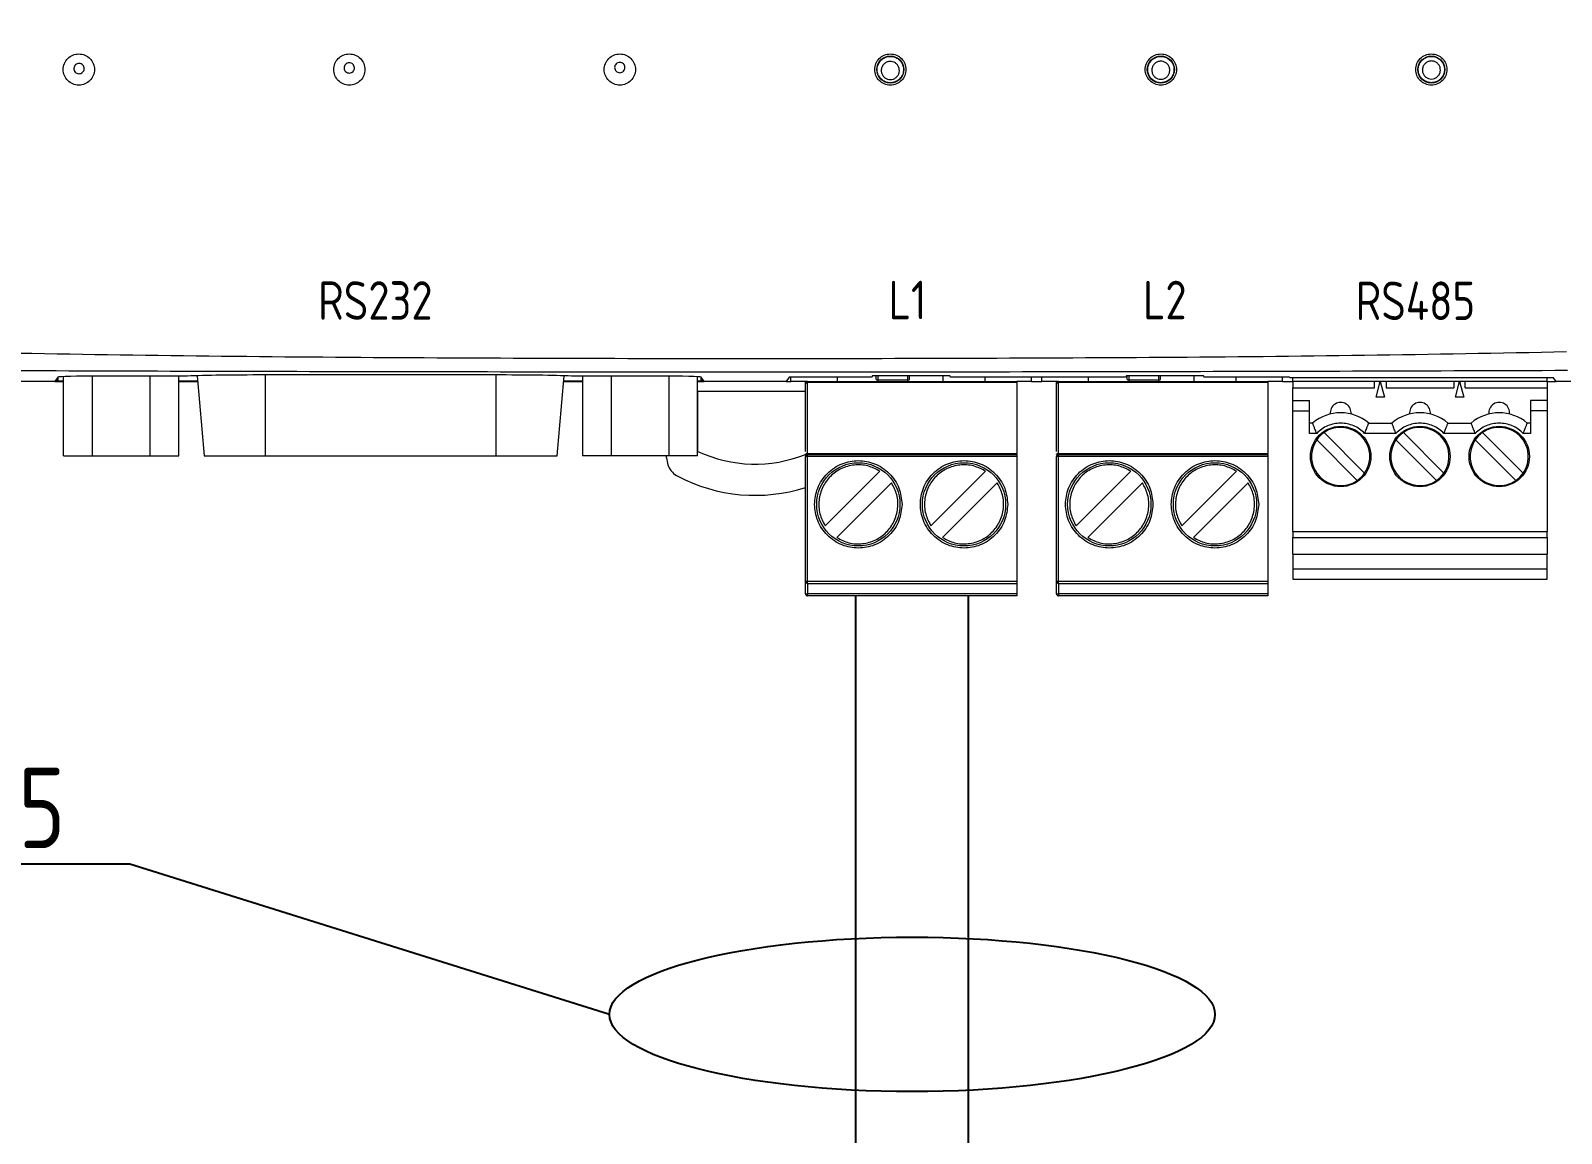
# Model space of a CAD drawing. Header units: millimetres. Extents: x -559267 to 14075, y 0 to 209897.
# Drawn here: x 1981.95 to 2029.46, y 120.54 to 154.78 of the extents above; entities that cross this region are included whole.
import ezdxf
from ezdxf import colors
from ezdxf.entities.mleader import LeaderData, LeaderLine
from ezdxf.math import Vec2, Vec3

# ---------------------------------------------------------------- set-up
doc = ezdxf.new("R2010")
doc.units = ezdxf.units.MM
doc.set_wipeout_variables(frame=1)
doc.layers.add('Модули', color=7, linetype='Continuous')
doc.styles.add('Unecom', font='GOST2304A_0.ttf', dxfattribs={"height": 2.5})

# ---------------------------------------------------------------- blocks, each defined once
blk = doc.blocks.new('*U87')
at = {"layer": 'Модули', "lineweight": 18, "ltscale": 0.1}
for p, q in [((101.586, -65.279), (101.586, -61.378)), ((101.586, -61.378), (108.568, -61.378)), ((140.185, -61.965), (141.265, -61.965)), ((140.185, -62.64), (140.185, -61.965)), ((141.265, -61.978), (141.265, -61.965)), ((141.265, -62.016), (141.265, -61.978)), ((141.265, -62.079), (141.265, -62.016)), ((141.265, -62.163), (141.265, -62.079)), ((141.265, -62.265), (141.265, -62.163)), ((141.265, -62.382), (141.265, -62.265)), ((141.265, -62.508), (141.265, -62.382)), ((141.265, -62.64), (141.265, -62.508)), ((146.133, -61.763), (145.591, -61.763)), ((151.277, -61.763), (150.734, -61.763)), ((155.602, -61.965), (155.602, -61.978)), ((156.682, -61.965), (155.602, -61.965)), ((155.602, -61.978), (155.602, -62.016)), ((155.602, -62.016), (155.602, -62.079)), ((155.602, -62.079), (155.602, -62.163)), ((155.602, -62.163), (155.602, -62.265)), ((155.602, -62.265), (155.602, -62.382)), ((155.602, -62.382), (155.602, -62.508)), ((155.602, -62.508), (155.602, -62.64)), ((156.682, -61.965), (156.682, -62.64)), ((140.185, -70.47), (140.185, -62.64)), ((140.185, -62.64), (141.265, -62.64)), ((141.265, -64.112), (141.265, -62.64)), ((141.47, -63.436), (141.265, -63.436)), ((145.11, -63.436), (146.613, -63.436)), ((150.254, -63.436), (151.757, -63.436)), ((155.602, -63.436), (155.397, -63.436)), ((155.602, -62.64), (155.602, -64.112)), ((156.682, -62.64), (155.602, -62.64)), ((156.682, -62.64), (156.682, -70.47)), ((141.735, -64.112), (141.265, -64.112)), ((144.367, -67.164), (141.737, -64.534)), ((142.214, -64.056), (144.844, -66.686)), ((146.878, -64.112), (144.846, -64.112)), ((149.51, -67.164), (146.88, -64.534)), ((147.357, -64.056), (149.987, -66.686)), ((152.022, -64.112), (149.989, -64.112)), ((154.654, -67.164), (152.024, -64.534)), ((152.501, -64.056), (155.131, -66.686)), ((155.602, -64.112), (155.133, -64.112)), ((108.568, -65.479), (108.571, -65.465)), ((108.571, -65.465), (108.578, -65.452)), ((108.578, -65.452), (108.591, -65.44)), ((108.591, -65.44), (108.608, -65.43)), ((108.608, -65.43), (108.628, -65.421)), ((108.628, -65.421), (108.652, -65.415)), ((108.652, -65.415), (108.677, -65.411)), ((108.677, -65.411), (108.703, -65.409)), ((108.703, -65.475), (108.703, -65.409)), ((108.703, -65.409), (122.284, -65.409)), ((108.703, -65.61), (108.703, -65.475)), ((108.703, -65.475), (122.284, -65.475)), ((122.284, -65.475), (122.284, -65.409)), ((122.284, -65.475), (122.284, -65.61)), ((124.849, -65.479), (124.852, -65.465)), ((124.852, -65.465), (124.859, -65.452)), ((124.859, -65.452), (124.872, -65.44)), ((124.872, -65.44), (124.889, -65.43)), ((124.889, -65.43), (124.909, -65.421)), ((124.909, -65.421), (124.933, -65.415)), ((124.933, -65.415), (124.958, -65.411)), ((124.958, -65.411), (124.984, -65.409)), ((124.984, -65.475), (124.984, -65.409)), ((124.984, -65.409), (138.565, -65.409)), ((124.984, -65.61), (124.984, -65.475)), ((124.984, -65.475), (138.565, -65.475)), ((138.565, -65.475), (138.565, -65.409)), ((138.565, -65.475), (138.565, -65.61)), ((60.438, -65.569), (62.307, -65.569)), ((62.307, -65.569), (66.047, -65.569)), ((66.047, -65.569), (67.917, -65.569)), ((69.545, -65.569), (73.526, -65.569)), ((73.526, -65.569), (88.484, -65.569)), ((88.484, -65.569), (92.465, -65.569)), ((95.963, -65.569), (94.093, -65.569)), ((99.702, -65.569), (95.963, -65.569)), ((99.561, -65.698), (99.561, -65.569)), ((101.572, -65.569), (99.702, -65.569)), ((108.703, -65.61), (108.568, -65.61)), ((108.568, -73.71), (108.568, -65.61)), ((108.703, -73.71), (108.703, -65.61)), ((122.284, -65.61), (108.703, -65.61)), ((122.284, -65.61), (122.284, -73.71)), ((124.984, -65.61), (124.849, -65.61)), ((124.849, -73.71), (124.849, -65.61)), ((124.984, -73.71), (124.984, -65.61)), ((138.565, -65.61), (124.984, -65.61)), ((138.565, -65.61), (138.565, -73.71)), ((109.842, -70.106), (113.388, -66.56)), ((114.152, -67.324), (110.606, -70.87)), ((116.7, -70.106), (120.246, -66.56)), ((121.01, -67.324), (117.464, -70.87)), ((126.123, -70.106), (129.669, -66.56)), ((130.433, -67.324), (126.887, -70.87)), ((132.981, -70.106), (136.527, -66.56)), ((137.291, -67.324), (133.745, -70.87)), ((140.185, -70.47), (156.682, -70.47)), ((140.185, -70.47), (140.185, -70.875)), ((156.682, -70.875), (156.682, -70.47)), ((140.185, -70.875), (156.682, -70.875)), ((140.185, -71.955), (140.185, -70.875)), ((156.682, -70.875), (156.682, -71.955)), ((140.185, -71.955), (156.682, -71.955)), ((140.185, -71.955), (140.185, -72.9)), ((156.682, -72.9), (156.682, -71.955)), ((140.185, -72.9), (156.682, -72.9)), ((140.185, -72.9), (140.185, -73.575)), ((156.682, -73.575), (156.682, -72.9)), ((108.568, -73.71), (108.703, -73.71)), ((108.568, -73.716), (108.568, -73.71)), ((108.568, -73.716), (108.703, -73.845)), ((108.568, -74.52), (108.568, -73.716)), ((108.703, -73.845), (108.703, -73.71)), ((108.703, -73.71), (122.284, -73.71)), ((108.703, -73.845), (122.284, -73.845)), ((108.703, -73.845), (108.703, -74.52)), ((122.284, -73.71), (122.284, -73.845)), ((122.284, -73.845), (122.284, -74.52)), ((124.849, -73.71), (124.984, -73.71)), ((124.849, -73.716), (124.849, -73.71)), ((124.849, -73.716), (124.984, -73.845)), ((124.849, -74.52), (124.849, -73.716)), ((124.984, -73.845), (124.984, -73.71)), ((124.984, -73.71), (138.565, -73.71)), ((124.984, -73.845), (138.565, -73.845)), ((124.984, -73.845), (124.984, -74.52)), ((138.565, -73.71), (138.565, -73.845)), ((138.565, -73.845), (138.565, -74.52)), ((140.185, -73.575), (156.682, -73.575)), ((108.568, -74.52), (108.703, -74.52)), ((108.703, -74.52), (108.703, -74.655)), ((122.284, -74.52), (108.703, -74.52)), ((122.284, -74.655), (108.703, -74.655)), ((122.284, -74.52), (122.284, -74.655)), ((124.849, -74.52), (124.984, -74.52)), ((124.984, -74.52), (124.984, -74.655)), ((138.565, -74.52), (124.984, -74.52)), ((138.565, -74.655), (124.984, -74.655)), ((138.565, -74.52), (138.565, -74.655))]:
    blk.add_line(p, q, dxfattribs=at)
for centre, radius in [((143.29, -65.61), 1.957), ((148.434, -65.61), 1.958), ((153.577, -65.61), 1.958), ((111.997, -68.715), 2.7), ((118.855, -68.715), 2.7), ((128.278, -68.715), 2.7), ((135.136, -68.715), 2.7)]:
    blk.add_circle(centre, radius, dxfattribs=at)
for centre, radius, start, end in [((143.29, -62.775), 0.675, 353.16286, 186.83714), ((148.434, -62.775), 0.675, 353.16286, 186.83714), ((153.577, -62.775), 0.675, 353.16286, 186.83714), ((143.29, -65.61), 2.835, 50.0555, 129.9445), ((148.434, -65.61), 2.835, 50.05547, 129.94451), ((153.577, -65.61), 2.835, 50.05548, 129.94452), ((143.29, -65.61), 1.89, 145.28655, 304.71356), ((143.29, -65.61), 1.89, 124.71348, 145.28655), ((143.29, -65.61), 1.89, 325.28646, 124.71348), ((148.434, -65.61), 1.89, 145.28656, 304.71355), ((148.434, -65.61), 1.89, 124.7135, 145.28656), ((148.434, -65.61), 1.89, 325.2865, 124.7135), ((153.577, -65.61), 1.89, 145.28657, 304.71354), ((153.577, -65.61), 1.89, 124.7135, 145.28657), ((153.577, -65.61), 1.89, 325.2865, 124.7135), ((105.298, -57.328), 8.775, 244.971, 291.87887), ((108.703, -65.61), 0.135, 90, 180), ((124.984, -65.61), 0.135, 90, 180), ((105.298, -57.328), 10.8, 242.33525, 287.62432), ((143.29, -65.61), 1.89, 304.71356, 325.28646), ((148.434, -65.61), 1.89, 304.71355, 325.2865), ((153.577, -65.61), 1.89, 304.71354, 325.2865), ((108.703, -73.71), 0.135, 180, 225), ((108.703, -73.71), 0.135, 225, 270), ((124.984, -73.71), 0.135, 180, 225), ((124.984, -73.71), 0.135, 225, 270), ((108.703, -74.52), 0.135, 180, 225), ((108.703, -74.52), 0.135, 225, 270.00006), ((124.984, -74.52), 0.135, 180, 225), ((124.984, -74.52), 0.135, 225, 269.99998)]:
    blk.add_arc(centre, radius, start, end, dxfattribs=at)
for points, knots in [([(141.735, -64.112), (141.696, -64.018), (141.626, -63.848), (141.554, -63.662), (141.512, -63.551), (141.488, -63.485), (141.473, -63.444), (141.471, -63.439), (141.47, -63.436)], [0, 0, 0, 0, 0.274534, 0.499029, 0.629547, 0.756182, 0.879472, 1, 1, 1, 1]), ([(143.29, -63.45), (143.145, -63.458), (142.856, -63.475), (142.44, -63.611), (142.054, -63.815), (141.841, -64.013), (141.735, -64.112)], [0, 0, 0, 0, 0.250107, 0.499996, 0.749671, 1, 1, 1, 1]), ([(144.846, -64.112), (144.739, -64.013), (144.527, -63.816), (144.14, -63.611), (143.725, -63.474), (143.435, -63.458), (143.29, -63.45)], [0, 0, 0, 0, 0.250108, 0.499996, 0.749672, 1, 1, 1, 1]), ([(144.846, -64.112), (144.884, -64.018), (144.954, -63.848), (145.027, -63.662), (145.068, -63.551), (145.092, -63.485), (145.108, -63.444), (145.109, -63.439), (145.11, -63.436)], [0, 0, 0, 0, 0.274593, 0.499029, 0.629579, 0.756225, 0.879504, 1, 1, 1, 1]), ([(146.878, -64.112), (146.84, -64.018), (146.77, -63.848), (146.697, -63.662), (146.656, -63.551), (146.632, -63.485), (146.616, -63.444), (146.614, -63.439), (146.613, -63.436)], [0, 0, 0, 0, 0.274529, 0.499029, 0.629547, 0.756182, 0.879472, 1, 1, 1, 1]), ([(148.434, -63.45), (148.289, -63.458), (147.999, -63.475), (147.584, -63.611), (147.197, -63.815), (146.985, -64.013), (146.878, -64.112)], [0, 0, 0, 0, 0.250105, 0.499995, 0.749671, 1, 1, 1, 1]), ([(149.989, -64.112), (149.883, -64.013), (149.67, -63.816), (149.284, -63.611), (148.868, -63.474), (148.579, -63.458), (148.434, -63.45)], [0, 0, 0, 0, 0.250108, 0.499995, 0.749671, 1, 1, 1, 1]), ([(149.989, -64.112), (150.028, -64.018), (150.098, -63.848), (150.17, -63.662), (150.212, -63.551), (150.236, -63.485), (150.251, -63.444), (150.253, -63.439), (150.254, -63.436)], [0, 0, 0, 0, 0.274592, 0.499028, 0.629578, 0.756225, 0.879503, 1, 1, 1, 1]), ([(152.022, -64.112), (151.983, -64.018), (151.913, -63.848), (151.841, -63.662), (151.799, -63.551), (151.775, -63.485), (151.76, -63.444), (151.758, -63.439), (151.757, -63.436)], [0, 0, 0, 0, 0.274529, 0.499028, 0.629547, 0.756182, 0.879472, 1, 1, 1, 1]), ([(153.577, -63.45), (153.432, -63.458), (153.143, -63.475), (152.727, -63.611), (152.341, -63.815), (152.128, -64.013), (152.022, -64.112)], [0, 0, 0, 0, 0.250105, 0.499995, 0.749671, 1, 1, 1, 1]), ([(155.133, -64.112), (155.026, -64.013), (154.814, -63.816), (154.427, -63.611), (154.012, -63.474), (153.722, -63.458), (153.577, -63.45)], [0, 0, 0, 0, 0.250108, 0.499995, 0.749671, 1, 1, 1, 1]), ([(155.133, -64.112), (155.171, -64.018), (155.241, -63.848), (155.314, -63.662), (155.355, -63.551), (155.379, -63.485), (155.395, -63.444), (155.396, -63.439), (155.397, -63.436)], [0, 0, 0, 0, 0.274593, 0.499028, 0.629578, 0.756225, 0.879503, 1, 1, 1, 1]), ([(99.561, -65.698), (99.576, -65.85), (99.605, -66.153), (99.838, -66.556), (100.092, -66.787), (100.254, -66.877), (100.284, -66.893)], [0, 0, 0, 0, 0.309999, 0.619998, 0.929976, 1, 1, 1, 1]), ([(109.162, -68.715), (109.162, -68.359), (109.268, -67.808), (109.61, -67.147), (109.979, -66.697), (110.429, -66.328), (111.09, -65.986), (111.997, -65.811), (112.904, -65.986), (113.565, -66.328), (114.016, -66.697), (114.382, -67.147), (114.735, -67.808), (114.794, -68.359), (114.832, -68.715)], [0.4999999, 0.4999999, 0.4999999, 0.4999999, 0.5598608, 0.5924098, 0.625, 0.6575491, 0.6901391, 0.7499999, 0.8098607, 0.8424099, 0.8749998, 0.9075491, 0.9401391, 1, 1, 1, 1]), ([(113.388, -66.56), (113.137, -66.43), (112.619, -66.162), (111.718, -66.115), (110.862, -66.359), (110.15, -66.868), (109.641, -67.58), (109.397, -68.436), (109.444, -69.337), (109.712, -69.855), (109.842, -70.106)], [0, 0, 0, 0, 0.121324, 0.25, 0.378676, 0.5, 0.621324, 0.75, 0.878676, 1, 1, 1, 1]), ([(116.02, -68.715), (116.02, -68.359), (116.126, -67.808), (116.468, -67.147), (116.837, -66.697), (117.287, -66.328), (117.948, -65.986), (118.855, -65.811), (119.762, -65.986), (120.423, -66.328), (120.874, -66.697), (121.24, -67.147), (121.593, -67.808), (121.652, -68.359), (121.69, -68.715)], [0.4999999, 0.4999999, 0.4999999, 0.4999999, 0.5598608, 0.5924098, 0.625, 0.6575491, 0.6901391, 0.7499999, 0.8098607, 0.8424099, 0.8749998, 0.9075491, 0.9401391, 1, 1, 1, 1]), ([(120.246, -66.56), (119.995, -66.43), (119.477, -66.162), (118.576, -66.115), (117.72, -66.359), (117.008, -66.868), (116.499, -67.58), (116.255, -68.436), (116.302, -69.337), (116.57, -69.855), (116.7, -70.106)], [0, 0, 0, 0, 0.121324, 0.25, 0.378676, 0.5, 0.621324, 0.75, 0.878676, 1, 1, 1, 1]), ([(125.443, -68.715), (125.443, -68.359), (125.549, -67.808), (125.891, -67.147), (126.26, -66.697), (126.71, -66.328), (127.371, -65.986), (128.278, -65.811), (129.185, -65.986), (129.846, -66.328), (130.297, -66.697), (130.663, -67.147), (131.016, -67.808), (131.075, -68.359), (131.113, -68.715)], [0.4999999, 0.4999999, 0.4999999, 0.4999999, 0.5598608, 0.5924098, 0.625, 0.6575491, 0.6901391, 0.7499999, 0.8098607, 0.8424099, 0.8749998, 0.9075491, 0.9401391, 1, 1, 1, 1]), ([(129.669, -66.56), (129.418, -66.43), (128.9, -66.162), (127.999, -66.115), (127.143, -66.359), (126.431, -66.868), (125.922, -67.58), (125.678, -68.436), (125.725, -69.337), (125.993, -69.855), (126.123, -70.106)], [0, 0, 0, 0, 0.121324, 0.25, 0.378676, 0.5, 0.621324, 0.75, 0.878676, 1, 1, 1, 1]), ([(132.301, -68.715), (132.301, -68.359), (132.407, -67.808), (132.749, -67.147), (133.118, -66.697), (133.568, -66.328), (134.229, -65.986), (135.136, -65.811), (136.043, -65.986), (136.704, -66.328), (137.155, -66.697), (137.521, -67.147), (137.874, -67.808), (137.933, -68.359), (137.971, -68.715)], [0.4999999, 0.4999999, 0.4999999, 0.4999999, 0.5598608, 0.5924098, 0.6250001, 0.6575492, 0.6901392, 0.7499999, 0.8098607, 0.84241, 0.8749998, 0.9075491, 0.9401391, 1, 1, 1, 1]), ([(136.527, -66.56), (136.276, -66.43), (135.758, -66.162), (134.857, -66.115), (134.001, -66.359), (133.289, -66.868), (132.78, -67.58), (132.536, -68.436), (132.583, -69.337), (132.851, -69.855), (132.981, -70.106)], [0, 0, 0, 0, 0.121324, 0.25, 0.378676, 0.5, 0.621324, 0.75, 0.878676, 1, 1, 1, 1]), ([(110.606, -70.87), (110.857, -71), (111.375, -71.268), (112.276, -71.315), (113.133, -71.071), (113.844, -70.562), (114.353, -69.85), (114.597, -68.994), (114.55, -68.093), (114.282, -67.575), (114.152, -67.324)], [0, 0, 0, 0, 0.121324, 0.25, 0.378676, 0.5, 0.621324, 0.75, 0.878676, 1, 1, 1, 1]), ([(117.464, -70.87), (117.715, -71), (118.233, -71.268), (119.134, -71.315), (119.991, -71.071), (120.702, -70.562), (121.211, -69.85), (121.455, -68.994), (121.408, -68.093), (121.14, -67.575), (121.01, -67.324)], [0, 0, 0, 0, 0.121324, 0.25, 0.378676, 0.5, 0.621324, 0.75, 0.878676, 1, 1, 1, 1]), ([(126.887, -70.87), (127.138, -71), (127.656, -71.268), (128.557, -71.315), (129.414, -71.071), (130.125, -70.562), (130.634, -69.85), (130.878, -68.994), (130.831, -68.093), (130.563, -67.575), (130.433, -67.324)], [0, 0, 0, 0, 0.121324, 0.25, 0.378676, 0.5, 0.621324, 0.75, 0.878676, 1, 1, 1, 1]), ([(133.745, -70.87), (133.996, -71), (134.514, -71.268), (135.415, -71.315), (136.272, -71.071), (136.983, -70.562), (137.492, -69.85), (137.736, -68.994), (137.689, -68.093), (137.421, -67.575), (137.291, -67.324)], [0, 0, 0, 0, 0.121324, 0.25, 0.378676, 0.5, 0.621324, 0.75, 0.878676, 1, 1, 1, 1]), ([(114.832, -68.715), (114.794, -69.071), (114.735, -69.622), (114.382, -70.283), (114.016, -70.733), (113.565, -71.102), (112.904, -71.444), (111.997, -71.619), (111.09, -71.444), (110.429, -71.102), (109.979, -70.733), (109.61, -70.283), (109.268, -69.622), (109.162, -69.071), (109.162, -68.715)], [0, 0, 0, 0, 0.0598607, 0.0924099, 0.1249999, 0.1575492, 0.1901392, 0.2499999, 0.3098606, 0.3424099, 0.3749999, 0.4075492, 0.4401392, 0.4999999, 0.4999999, 0.4999999, 0.4999999]), ([(121.69, -68.715), (121.652, -69.071), (121.593, -69.622), (121.24, -70.283), (120.874, -70.733), (120.423, -71.102), (119.762, -71.444), (118.855, -71.619), (117.948, -71.444), (117.287, -71.102), (116.837, -70.733), (116.468, -70.283), (116.126, -69.622), (116.02, -69.071), (116.02, -68.715)], [0, 0, 0, 0, 0.0598606, 0.0924099, 0.1249999, 0.1575492, 0.1901392, 0.2499999, 0.3098606, 0.3424099, 0.3749999, 0.4075492, 0.4401392, 0.4999999, 0.4999999, 0.4999999, 0.4999999]), ([(131.113, -68.715), (131.075, -69.071), (131.016, -69.622), (130.663, -70.283), (130.297, -70.733), (129.846, -71.102), (129.185, -71.444), (128.278, -71.619), (127.371, -71.444), (126.71, -71.102), (126.26, -70.733), (125.891, -70.283), (125.549, -69.622), (125.443, -69.071), (125.443, -68.715)], [0, 0, 0, 0, 0.0598607, 0.0924099, 0.1249999, 0.1575492, 0.1901392, 0.2499999, 0.3098607, 0.3424098, 0.3749999, 0.4075492, 0.4401392, 0.4999999, 0.4999999, 0.4999999, 0.4999999]), ([(137.971, -68.715), (137.933, -69.071), (137.874, -69.622), (137.521, -70.283), (137.155, -70.733), (136.704, -71.102), (136.043, -71.444), (135.136, -71.619), (134.229, -71.444), (133.568, -71.102), (133.118, -70.733), (132.749, -70.283), (132.407, -69.622), (132.301, -69.071), (132.301, -68.715)], [0, 0, 0, 0, 0.0598607, 0.0924099, 0.1249999, 0.1575492, 0.1901392, 0.25, 0.3098606, 0.3424099, 0.3749999, 0.4075492, 0.4401392, 0.4999999, 0.4999999, 0.4999999, 0.4999999])]:
    blk.add_open_spline(points, degree=3, knots=knots, dxfattribs=at)
at = {"color": 0, "lineweight": 0}
blk.add_wipeout([(0, 60.748), (210.596, 60.432), (210.596, -60.748), (0, -60.748)], dxfattribs=at)
at = {"layer": 'Модули', "lineweight": 18, "ltscale": 0.1}
for p, q in [((60.065, -60.457), (59.871, -60.748)), ((60.006, -60.546), (60.006, -60.748)), ((60.063, -60.46), (60.063, -60.691)), ((60.438, -65.569), (60.438, -60.422)), ((62.307, -65.569), (62.307, -60.389)), ((68.482, -60.388), (62.764, -60.388)), ((66.047, -65.569), (66.047, -60.388)), ((67.917, -65.569), (67.917, -60.388)), ((69.09, -60.368), (69.545, -65.569)), ((88.41, -60.319), (73.452, -60.319)), ((73.526, -65.569), (73.526, -60.319)), ((88.484, -60.319), (88.484, -65.569)), ((92.465, -65.569), (92.92, -60.372)), ((99.097, -60.388), (93.38, -60.388)), ((94.093, -60.388), (94.093, -65.569)), ((95.963, -60.388), (95.963, -65.569)), ((99.702, -60.389), (99.702, -65.569)), ((101.572, -65.569), (101.572, -60.43)), ((101.991, -60.748), (101.797, -60.457)), ((101.798, -60.691), (101.798, -60.46)), ((101.856, -60.748), (101.856, -60.546)), ((107.52, -60.453), (107.323, -60.748)), ((112.858, -60.453), (107.52, -60.453)), ((107.623, -60.75), (107.623, -60.453)), ((110.647, -60.75), (110.647, -60.453)), ((112.917, -60.365), (112.858, -60.453)), ((117.929, -60.365), (112.917, -60.365)), ((113.158, -60.615), (113.158, -60.365)), ((113.293, -60.634), (113.293, -60.365)), ((115.183, -60.365), (115.183, -60.634)), ((115.318, -60.615), (115.318, -60.365)), ((117.505, -60.75), (117.505, -60.365)), ((117.988, -60.453), (117.929, -60.365)), ((129.328, -60.453), (117.988, -60.453)), ((120.205, -60.453), (120.205, -60.75)), ((123.229, -60.75), (123.229, -60.453)), ((123.904, -60.75), (123.904, -60.453)), ((126.928, -60.75), (126.928, -60.453)), ((129.387, -60.365), (129.328, -60.453)), ((134.399, -60.365), (129.387, -60.365)), ((129.439, -60.615), (129.439, -60.365)), ((129.574, -60.634), (129.574, -60.365)), ((131.464, -60.365), (131.464, -60.634)), ((131.599, -60.615), (131.599, -60.365)), ((133.786, -60.75), (133.786, -60.365)), ((134.458, -60.453), (134.399, -60.365)), ((139.965, -60.453), (134.458, -60.453)), ((136.486, -60.453), (136.486, -60.75)), ((139.51, -60.75), (139.51, -60.453)), ((139.993, -60.495), (139.965, -60.453)), ((157.105, -60.495), (139.993, -60.495)), ((140.185, -60.75), (140.185, -60.495)), ((156.682, -60.75), (156.682, -60.495)), ((157.273, -60.748), (157.105, -60.495)), ((59.871, -60.748), (50.556, -60.748)), ((59.871, -60.748), (60.006, -60.748)), ((60.063, -60.691), (60.006, -60.748)), ((60.006, -60.748), (60.438, -60.748)), ((60.063, -60.691), (60.438, -60.691)), ((67.917, -60.691), (69.118, -60.691)), ((67.917, -60.748), (69.123, -60.748)), ((92.887, -60.748), (94.093, -60.748)), ((92.892, -60.691), (94.093, -60.691)), ((101.572, -60.691), (101.798, -60.691)), ((101.572, -60.748), (101.856, -60.748)), ((101.798, -60.691), (101.856, -60.748)), ((101.856, -60.748), (101.991, -60.748)), ((107.323, -60.748), (101.991, -60.748)), ((107.323, -60.748), (107.623, -60.748)), ((108.703, -60.75), (107.623, -60.75)), ((108.568, -60.885), (108.568, -60.75)), ((108.571, -60.871), (108.568, -60.885)), ((108.568, -65.289), (108.568, -60.885)), ((108.578, -60.858), (108.571, -60.871)), ((108.591, -60.846), (108.578, -60.858)), ((108.608, -60.836), (108.591, -60.846)), ((108.628, -60.827), (108.608, -60.836)), ((108.652, -60.821), (108.628, -60.827)), ((108.677, -60.817), (108.652, -60.821)), ((108.703, -60.816), (108.677, -60.817)), ((108.703, -60.816), (108.703, -60.75)), ((108.703, -60.75), (122.284, -60.75)), ((108.703, -65.409), (108.703, -60.816)), ((122.284, -60.816), (108.703, -60.816)), ((113.293, -60.634), (115.183, -60.634)), ((122.284, -60.75), (122.284, -60.816)), ((123.229, -60.75), (122.284, -60.75)), ((122.284, -60.816), (122.284, -65.409)), ((123.229, -60.748), (123.904, -60.748)), ((124.984, -60.75), (123.904, -60.75)), ((124.849, -60.885), (124.849, -60.75)), ((124.852, -60.871), (124.849, -60.885)), ((124.849, -65.289), (124.849, -60.885)), ((124.859, -60.858), (124.852, -60.871)), ((124.872, -60.846), (124.859, -60.858)), ((124.889, -60.836), (124.872, -60.846)), ((124.909, -60.827), (124.889, -60.836)), ((124.933, -60.821), (124.909, -60.827)), ((124.958, -60.817), (124.933, -60.821)), ((124.984, -60.816), (124.958, -60.817)), ((124.984, -60.816), (124.984, -60.75)), ((124.984, -60.75), (138.565, -60.75)), ((124.984, -65.409), (124.984, -60.816)), ((138.565, -60.816), (124.984, -60.816)), ((129.574, -60.634), (131.464, -60.634)), ((138.565, -60.75), (138.565, -60.816)), ((139.51, -60.75), (138.565, -60.75)), ((138.565, -60.816), (138.565, -65.409)), ((139.51, -60.748), (140.185, -60.748)), ((140.185, -60.75), (140.185, -61.155)), ((156.682, -60.75), (140.185, -60.75)), ((140.185, -61.155), (145.491, -61.155)), ((140.185, -61.965), (140.185, -61.155)), ((145.491, -61.155), (145.491, -60.75)), ((145.591, -61.763), (145.862, -60.75)), ((145.862, -60.75), (146.133, -61.763)), ((146.233, -60.75), (146.233, -61.155)), ((146.233, -61.155), (150.634, -61.155)), ((150.634, -60.75), (150.634, -61.155)), ((150.734, -61.763), (151.005, -60.75)), ((151.005, -60.75), (151.277, -61.763)), ((151.377, -61.155), (151.377, -60.75)), ((151.377, -61.155), (156.682, -61.155)), ((156.682, -60.748), (157.273, -60.748)), ((156.682, -60.75), (156.682, -61.155)), ((156.682, -61.155), (156.682, -61.965)), ((174.148, -60.748), (157.273, -60.748))]:
    blk.add_line(p, q, dxfattribs=at)
for centre, radius in [((114.073, -40.5), 0.878), ((131.623, -40.5), 0.877), ((149.173, -40.5), 0.877)]:
    blk.add_circle(centre, radius, dxfattribs=at)
for centre in [(108.703, -60.885), (124.984, -60.885)]:
    blk.add_arc(centre, 0.135, 90, 179.99986, dxfattribs=at)
for centre, major_axis, start_param, end_param in [((62.764, -60.458), (2.7, 0), 1.570797, 3.124139), ((73.452, -60.476), (6.008, 0), 1.570796, 2.545035), ((88.41, -60.476), (6.008, 0), 0.596555, 1.570796), ((99.097, -60.458), (2.7, 0), 0.017455, 1.570796)]:
    blk.add_ellipse(centre, major_axis=major_axis, ratio=0.026186, start_param=start_param, end_param=end_param, dxfattribs=at)
for points, knots in [([(61.423, -41.512), (61.289, -41.512), (61.157, -41.486), (60.912, -41.384), (60.799, -41.308), (60.519, -41.027), (60.411, -40.763), (60.411, -40.368), (60.437, -40.235), (60.538, -39.99), (60.612, -39.879), (60.801, -39.69), (60.912, -39.616), (61.158, -39.514), (61.291, -39.488), (61.423, -39.488)], [0, 0, 0, 0, 0.0625, 0.0625, 0.125, 0.125, 0.25, 0.25, 0.3125, 0.3125, 0.375, 0.375, 0.4375, 0.4375, 0.5, 0.5, 0.5, 0.5]), ([(61.423, -39.488), (61.688, -39.488), (61.953, -39.598), (62.233, -39.878), (62.308, -39.991), (62.41, -40.236), (62.436, -40.367), (62.436, -40.634), (62.409, -40.765), (62.308, -41.009), (62.233, -41.121), (61.954, -41.402), (61.691, -41.512), (61.423, -41.512)], [0.5, 0.5, 0.5, 0.5, 0.625, 0.625, 0.6875, 0.6875, 0.75, 0.75, 0.8125, 0.8125, 0.875, 0.875, 1, 1, 1, 1]), ([(78.973, -41.512), (78.839, -41.512), (78.706, -41.486), (78.461, -41.383), (78.348, -41.308), (78.069, -41.027), (77.961, -40.764), (77.961, -40.37), (77.986, -40.238), (78.087, -39.994), (78.16, -39.882), (78.349, -39.692), (78.46, -39.617), (78.707, -39.514), (78.84, -39.488), (78.973, -39.488)], [0, 0, 0, 0, 0.0625, 0.0625, 0.125, 0.125, 0.25, 0.25, 0.3125, 0.3125, 0.375, 0.375, 0.4375, 0.4375, 0.5, 0.5, 0.5, 0.5]), ([(78.973, -39.488), (79.239, -39.487), (79.505, -39.599), (79.784, -39.879), (79.859, -39.992), (79.96, -40.236), (79.986, -40.366), (79.986, -40.632), (79.96, -40.762), (79.86, -41.007), (79.785, -41.119), (79.506, -41.401), (79.243, -41.512), (78.973, -41.512)], [0.5, 0.5, 0.5, 0.5, 0.625, 0.625, 0.6875, 0.6875, 0.75, 0.75, 0.8125, 0.8125, 0.875, 0.875, 1, 1, 1, 1]), ([(96.523, -41.512), (96.388, -41.512), (96.255, -41.486), (96.009, -41.382), (95.897, -41.306), (95.618, -41.025), (95.511, -40.763), (95.511, -40.37), (95.536, -40.239), (95.636, -39.995), (95.709, -39.883), (95.897, -39.693), (96.009, -39.618), (96.256, -39.514), (96.389, -39.488), (96.523, -39.488)], [0, 0, 0, 0, 0.0625, 0.0625, 0.125, 0.125, 0.25, 0.25, 0.3125, 0.3125, 0.375, 0.375, 0.4375, 0.4375, 0.5, 0.5, 0.5, 0.5]), ([(96.523, -39.488), (96.79, -39.487), (97.056, -39.599), (97.335, -39.881), (97.41, -39.993), (97.51, -40.237), (97.536, -40.367), (97.536, -40.632), (97.51, -40.762), (97.41, -41.006), (97.336, -41.118), (97.057, -41.4), (96.794, -41.512), (96.523, -41.512)], [0.5, 0.5, 0.5, 0.5, 0.625, 0.625, 0.6875, 0.6875, 0.75, 0.75, 0.8125, 0.8125, 0.875, 0.875, 1, 1, 1, 1]), ([(114.073, -41.512), (113.938, -41.512), (113.805, -41.486), (113.559, -41.382), (113.446, -41.306), (113.168, -41.025), (113.061, -40.762), (113.061, -40.37), (113.086, -40.238), (113.186, -39.994), (113.259, -39.883), (113.447, -39.693), (113.559, -39.618), (113.806, -39.514), (113.939, -39.488), (114.073, -39.488)], [0, 0, 0, 0, 0.0625, 0.0625, 0.125, 0.125, 0.25, 0.25, 0.3125, 0.3125, 0.375, 0.375, 0.4375, 0.4375, 0.5, 0.5, 0.5, 0.5]), ([(114.075, -41.36), (113.982, -41.351), (113.795, -41.334), (113.544, -41.195), (113.347, -40.987), (113.227, -40.721), (113.202, -40.426), (113.279, -40.137), (113.449, -39.89), (113.692, -39.716), (113.939, -39.645), (114.094, -39.643), (114.152, -39.649)], [0, 0, 0, 0, 0.0514717, 0.1034682, 0.1559621, 0.2094581, 0.2640351, 0.3193023, 0.3745558, 0.4291104, 0.4826289, 0.514947, 0.514947, 0.514947, 0.514947]), ([(114.073, -39.488), (114.34, -39.487), (114.606, -39.599), (114.885, -39.881), (114.96, -39.993), (115.06, -40.238), (115.086, -40.368), (115.086, -40.633), (115.06, -40.763), (114.96, -41.006), (114.886, -41.118), (114.607, -41.4), (114.344, -41.512), (114.073, -41.512)], [0.5, 0.5, 0.5, 0.5, 0.625, 0.625, 0.6875, 0.6875, 0.75, 0.75, 0.8125, 0.8125, 0.875, 0.875, 1, 1, 1, 1]), ([(114.152, -39.649), (114.246, -39.657), (114.433, -39.706), (114.672, -39.867), (114.847, -40.098), (114.938, -40.376), (114.931, -40.673), (114.823, -40.953), (114.627, -41.178), (114.367, -41.33), (114.172, -41.35), (114.075, -41.36)], [0.514947, 0.514947, 0.514947, 0.514947, 0.5676167, 0.6201097, 0.6729888, 0.7268023, 0.7815412, 0.8367985, 0.8918848, 0.9461303, 1, 1, 1, 1]), ([(131.623, -41.512), (131.489, -41.512), (131.356, -41.486), (131.11, -41.383), (130.998, -41.307), (130.719, -41.026), (130.611, -40.763), (130.611, -40.369), (130.637, -40.237), (130.737, -39.993), (130.811, -39.882), (130.999, -39.692), (131.11, -39.617), (131.356, -39.514), (131.49, -39.488), (131.623, -39.488)], [0, 0, 0, 0, 0.0625, 0.0625, 0.125, 0.125, 0.25, 0.25, 0.3125, 0.3125, 0.375, 0.375, 0.4375, 0.4375, 0.5, 0.5, 0.5, 0.5]), ([(131.628, -41.356), (131.627, -41.356), (131.533, -41.357), (131.342, -41.326), (131.09, -41.189), (130.894, -40.978), (130.778, -40.711), (130.756, -40.419), (130.834, -40.133), (131.004, -39.889), (131.244, -39.717), (131.492, -39.646), (131.647, -39.645), (131.706, -39.651)], [0, 0, 0, 0, 0.000165, 0.0529303, 0.1054551, 0.1582507, 0.2117076, 0.265921, 0.3206463, 0.3754086, 0.4297366, 0.4833844, 0.5162769, 0.5162769, 0.5162769, 0.5162769]), ([(131.623, -39.488), (131.889, -39.487), (132.154, -39.598), (132.434, -39.88), (132.509, -39.992), (132.61, -40.237), (132.636, -40.368), (132.636, -40.633), (132.61, -40.764), (132.509, -41.008), (132.434, -41.12), (132.155, -41.401), (131.893, -41.512), (131.623, -41.512)], [0.5, 0.5, 0.5, 0.5, 0.625, 0.625, 0.6875, 0.6875, 0.75, 0.75, 0.8125, 0.8125, 0.875, 0.875, 1, 1, 1, 1]), ([(131.706, -39.651), (131.8, -39.66), (131.987, -39.711), (132.226, -39.874), (132.399, -40.106), (132.486, -40.384), (132.476, -40.678), (132.368, -40.955), (132.173, -41.177), (131.916, -41.327), (131.723, -41.347), (131.628, -41.356)], [0.5162769, 0.5162769, 0.5162769, 0.5162769, 0.5692712, 0.6221561, 0.6752698, 0.7289737, 0.7832862, 0.8379725, 0.8926104, 0.9467556, 1, 1, 1, 1]), ([(149.173, -41.512), (149.039, -41.512), (148.908, -41.486), (148.662, -41.384), (148.55, -41.309), (148.27, -41.029), (148.161, -40.765), (148.161, -40.37), (148.186, -40.238), (148.287, -39.993), (148.361, -39.881), (148.55, -39.691), (148.661, -39.616), (148.907, -39.514), (149.04, -39.488), (149.173, -39.488)], [0, 0, 0, 0, 0.0625, 0.0625, 0.125, 0.125, 0.25, 0.25, 0.3125, 0.3125, 0.375, 0.375, 0.4375, 0.4375, 0.5, 0.5, 0.5, 0.5]), ([(149.169, -41.355), (149.078, -41.346), (148.893, -41.328), (148.641, -41.188), (148.444, -40.975), (148.328, -40.707), (148.307, -40.414), (148.386, -40.131), (148.554, -39.89), (148.792, -39.719), (149.037, -39.647), (149.192, -39.645), (149.251, -39.651)], [0, 0, 0, 0, 0.050635, 0.1038962, 0.1573441, 0.2110941, 0.26512, 0.3192626, 0.3733068, 0.4270977, 0.4806115, 0.5137109, 0.5137109, 0.5137109, 0.5137109]), ([(149.251, -39.651), (149.346, -39.659), (149.534, -39.709), (149.775, -39.873), (149.949, -40.107), (150.036, -40.387), (150.025, -40.68), (149.917, -40.953), (149.725, -41.173), (149.466, -41.326), (149.269, -41.345), (149.169, -41.355)], [0.5137109, 0.5137109, 0.5137109, 0.5137109, 0.567256, 0.6207404, 0.6743683, 0.7282274, 0.7822493, 0.8363015, 0.8902341, 0.9439346, 1, 1, 1, 1]), ([(149.173, -39.488), (149.437, -39.487), (149.702, -39.597), (149.982, -39.877), (150.057, -39.989), (150.159, -40.234), (150.185, -40.365), (150.186, -40.631), (150.16, -40.762), (150.059, -41.008), (149.984, -41.12), (149.704, -41.402), (149.441, -41.512), (149.173, -41.512)], [0.5, 0.5, 0.5, 0.5, 0.625, 0.625, 0.6875, 0.6875, 0.75, 0.75, 0.8125, 0.8125, 0.875, 0.875, 1, 1, 1, 1]), ([(61.451, -40.098), (61.363, -40.094), (61.274, -40.127), (61.144, -40.246), (61.104, -40.332), (61.096, -40.508), (61.128, -40.597), (61.247, -40.726), (61.333, -40.766), (61.422, -40.769)], [0.5, 0.5, 0.5, 0.5, 0.625, 0.625, 0.75, 0.75, 0.875, 0.875, 1, 1, 1, 1]), ([(61.422, -40.769), (61.511, -40.773), (61.599, -40.74), (61.729, -40.62), (61.769, -40.535), (61.777, -40.36), (61.745, -40.271), (61.626, -40.141), (61.54, -40.101), (61.451, -40.098)], [0, 0, 0, 0, 0.125, 0.125, 0.25, 0.25, 0.375, 0.375, 0.5, 0.5, 0.5, 0.5]), ([(78.957, -40.058), (78.868, -40.06), (78.782, -40.099), (78.661, -40.227), (78.627, -40.316), (78.631, -40.49), (78.669, -40.576), (78.797, -40.697), (78.886, -40.731), (78.975, -40.729)], [0.5, 0.5, 0.5, 0.5, 0.625, 0.625, 0.75, 0.75, 0.875, 0.875, 1, 1, 1, 1]), ([(78.975, -40.729), (79.065, -40.726), (79.151, -40.686), (79.272, -40.559), (79.306, -40.471), (79.302, -40.296), (79.263, -40.21), (79.135, -40.089), (79.047, -40.055), (78.957, -40.058)], [0, 0, 0, 0, 0.125, 0.125, 0.25, 0.25, 0.375, 0.375, 0.5, 0.5, 0.5, 0.5]), ([(96.516, -40.032), (96.427, -40.033), (96.339, -40.071), (96.216, -40.198), (96.182, -40.285), (96.184, -40.459), (96.22, -40.546), (96.346, -40.669), (96.434, -40.705), (96.524, -40.704)], [0.5, 0.5, 0.5, 0.5, 0.625, 0.625, 0.75, 0.75, 0.875, 0.875, 1, 1, 1, 1]), ([(96.524, -40.704), (96.614, -40.702), (96.701, -40.664), (96.824, -40.538), (96.859, -40.451), (96.857, -40.277), (96.82, -40.19), (96.694, -40.066), (96.605, -40.031), (96.516, -40.032)], [0, 0, 0, 0, 0.125, 0.125, 0.25, 0.25, 0.375, 0.375, 0.5, 0.5, 0.5, 0.5]), ([(114.126, -39.973), (114.086, -39.97), (113.98, -39.971), (113.811, -40.02), (113.645, -40.139), (113.528, -40.309), (113.475, -40.507), (113.492, -40.709), (113.574, -40.892), (113.708, -41.035), (113.881, -41.131), (114.009, -41.142), (114.073, -41.148)], [0.4851763, 0.4851763, 0.4851763, 0.4851763, 0.5172185, 0.5703569, 0.6247506, 0.6801265, 0.7357348, 0.7907075, 0.8444793, 0.8970229, 0.9488393, 1, 1, 1, 1]), ([(114.073, -41.148), (114.074, -41.148), (114.14, -41.148), (114.207, -41.136), (114.331, -41.092), (114.452, -41.024), (114.586, -40.868), (114.66, -40.676), (114.664, -40.472), (114.602, -40.282), (114.482, -40.123), (114.319, -40.013), (114.191, -39.979), (114.126, -39.973)], [0, 0, 0, 0, 0.0007637, 0.0529257, 0.0535899, 0.10772, 0.1629498, 0.2185544, 0.2736851, 0.3277603, 0.3806605, 0.4329199, 0.4851763, 0.4851763, 0.4851763, 0.4851763]), ([(131.677, -39.965), (131.637, -39.961), (131.53, -39.962), (131.361, -40.011), (131.197, -40.129), (131.08, -40.296), (131.027, -40.492), (131.041, -40.692), (131.121, -40.875), (131.254, -41.019), (131.428, -41.117), (131.557, -41.129), (131.623, -41.135)], [0.4837927, 0.4837927, 0.4837927, 0.4837927, 0.5164806, 0.5698758, 0.6241324, 0.6790299, 0.7340296, 0.7885297, 0.8421607, 0.8949525, 0.9473113, 1, 1, 1, 1]), ([(131.623, -41.135), (131.688, -41.128), (131.82, -41.114), (131.996, -41.011), (132.13, -40.858), (132.204, -40.669), (132.21, -40.467), (132.151, -40.277), (132.033, -40.117), (131.869, -40.006), (131.742, -39.972), (131.677, -39.965)], [0, 0, 0, 0, 0.0530577, 0.1071734, 0.1619689, 0.2169358, 0.2715254, 0.325384, 0.3784615, 0.4311273, 0.4837927, 0.4837927, 0.4837927, 0.4837927]), ([(149.231, -39.947), (149.191, -39.944), (149.085, -39.945), (148.917, -39.995), (148.754, -40.112), (148.639, -40.277), (148.585, -40.471), (148.599, -40.671), (148.678, -40.855), (148.812, -41.001), (148.984, -41.097), (149.112, -41.109), (149.174, -41.115)], [0.486352, 0.486352, 0.486352, 0.486352, 0.519362, 0.5727682, 0.6265326, 0.6806373, 0.7348958, 0.7890379, 0.8428495, 0.8962802, 0.9494598, 1, 1, 1, 1]), ([(149.174, -41.115), (149.177, -41.115), (149.245, -41.115), (149.315, -41.102), (149.437, -41.057), (149.554, -40.991), (149.686, -40.839), (149.76, -40.651), (149.768, -40.451), (149.709, -40.259), (149.59, -40.099), (149.425, -39.987), (149.296, -39.953), (149.231, -39.947)], [0, 0, 0, 0, 0.0026609, 0.0559752, 0.056041, 0.1097536, 0.1637733, 0.2179508, 0.2720823, 0.3259896, 0.3795821, 0.4329555, 0.486352, 0.486352, 0.486352, 0.486352]), ([(52.648, -58.803), (57.008, -58.892), (61.375, -58.971), (70.122, -59.092), (74.502, -59.134), (83.28, -59.195), (87.678, -59.215), (96.482, -59.241), (100.885, -59.247), (109.691, -59.247), (114.095, -59.241), (122.9, -59.215), (127.297, -59.196), (136.077, -59.135), (140.461, -59.093), (149.218, -58.972), (153.588, -58.892), (157.948, -58.803)], [0, 0, 0, 0, 0.125, 0.125, 0.25, 0.25, 0.375, 0.375, 0.5, 0.5, 0.625, 0.625, 0.75, 0.75, 0.875, 0.875, 1, 1, 1, 1]), ([(158.011, -60.036), (153.644, -60.052), (149.268, -60.066), (140.5, -60.091), (136.11, -60.102), (122.924, -60.128), (114.103, -60.137), (100.881, -60.136), (96.475, -60.134), (87.661, -60.126), (83.258, -60.119), (74.471, -60.102), (70.084, -60.091), (61.325, -60.066), (56.952, -60.052), (52.585, -60.036)], [0, 0, 0, 0, 0.125, 0.125, 0.25, 0.25, 0.5, 0.5, 0.625, 0.625, 0.75, 0.75, 0.875, 0.875, 1, 1, 1, 1]), ([(113.158, -60.615), (113.159, -60.617), (113.16, -60.619), (113.173, -60.624), (113.193, -60.628), (113.218, -60.631), (113.25, -60.633), (113.276, -60.634), (113.293, -60.634)], [0, 0, 0, 0, 0.15792, 0.295082, 0.506497, 0.636328, 0.761851, 1, 1, 1, 1]), ([(113.293, -60.75), (113.293, -60.748), (113.293, -60.745), (113.293, -60.719), (113.293, -60.681), (113.293, -60.65), (113.293, -60.634)], [0, 0, 0, 0, 0.249998, 0.5, 0.749991, 1, 1, 1, 1]), ([(115.183, -60.634), (115.2, -60.634), (115.227, -60.633), (115.258, -60.631), (115.284, -60.628), (115.303, -60.624), (115.316, -60.619), (115.317, -60.617), (115.318, -60.615)], [0, 0, 0, 0, 0.238127, 0.363654, 0.493504, 0.704887, 0.842056, 1, 1, 1, 1]), ([(115.183, -60.634), (115.183, -60.65), (115.183, -60.681), (115.183, -60.719), (115.183, -60.745), (115.183, -60.748), (115.183, -60.75)], [0, 0, 0, 0, 0.250009, 0.5, 0.750002, 1, 1, 1, 1]), ([(129.439, -60.615), (129.44, -60.617), (129.441, -60.619), (129.454, -60.624), (129.474, -60.628), (129.499, -60.631), (129.531, -60.633), (129.557, -60.634), (129.574, -60.634)], [0, 0, 0, 0, 0.157921, 0.295083, 0.5065, 0.636328, 0.761853, 1, 1, 1, 1]), ([(129.574, -60.75), (129.574, -60.748), (129.574, -60.745), (129.574, -60.719), (129.574, -60.681), (129.574, -60.65), (129.574, -60.634)], [0, 0, 0, 0, 0.249998, 0.5, 0.749991, 1, 1, 1, 1]), ([(131.464, -60.634), (131.481, -60.634), (131.508, -60.633), (131.539, -60.631), (131.565, -60.628), (131.584, -60.624), (131.597, -60.619), (131.598, -60.617), (131.599, -60.615)], [0, 0, 0, 0, 0.238132, 0.363656, 0.493508, 0.704887, 0.842057, 1, 1, 1, 1]), ([(131.464, -60.634), (131.464, -60.65), (131.464, -60.681), (131.464, -60.719), (131.464, -60.745), (131.464, -60.748), (131.464, -60.75)], [0, 0, 0, 0, 0.250009, 0.5, 0.750002, 1, 1, 1, 1])]:
    blk.add_open_spline(points, degree=3, knots=knots, dxfattribs=at)
at = {"layer": 'Модули', "style": 'Unecom'}
for s, p in [('RS232', (76.948, -56.737)), ('L1', (113.96, -56.705)), ('L2', (130.467, -56.705)), ('RS485', (144.26, -56.756))]:
    blk.add_text(s, height=2.5, dxfattribs=at).set_placement(p)
blk = doc.blocks.new('_None')

msp = doc.modelspace()

# ---------------------------------------------------------------- linework, layer by layer
msp.add_ellipse((2009.309, 124.238), major_axis=(9.396, 0), ratio=0.254991)

# ---------------------------------------------------------------- block references
at = {"layer": 'Модули', "xscale": 0.4783635632011176, "yscale": 0.4783635632011176, "zscale": 0.4783635632011176}
msp.add_blockref('*U87', (1954.061, 172.941), dxfattribs=at)

# ---------------------------------------------------------------- leaders
ml = msp.add_multileader_mtext('Standard')
ml.set_content('МКЭШ 2х0.75', color=256, style='Unecom')
ml.set_leader_properties()
ml.set_arrow_properties(name='NONE')
ml.build(insert=Vec2(0, 0))
ml.multileader.update_dxf_attribs({"text_left_attachment_type": 6, "text_right_attachment_type": 6, "dogleg_length": 0, "arrow_head_size": 0})
ctx = ml.context
ctx.base_point, ctx.char_height, ctx.arrow_head_size, ctx.plane_origin = Vec3(1964.945, 128.898), 2.5, 0, Vec3(2018.705, 124.238)
ctx.left_attachment, ctx.right_attachment, ctx.text_align_type = 6, 6, 2
notes = []
notes.append((ctx, [(1, (1, 1, 0), (1985.03, 128.898), (-1, 0), 0, [(0, [(1999.913, 124.238)], 0, [])])]))
ctx.mtext.insert, ctx.mtext.alignment, ctx.mtext.flow_direction = Vec3(1983.03, 131.898), 3, 5
for ctx, leaders in notes:
    for number, flags, end, landing, length, lines in leaders:
        leader = LeaderData()
        leader.index, (leader.has_last_leader_line, leader.has_dogleg_vector, leader.attachment_direction) = number, flags
        leader.last_leader_point, leader.dogleg_vector, leader.dogleg_length = Vec3(end), Vec3(landing), length
        for number, points, colour, breaks in lines:
            line = LeaderLine()
            line.index, line.vertices, line.color, line.breaks = number, Vec3.list(points), colors.encode_raw_color(colour), breaks
            leader.lines.append(line)
        ctx.leaders.append(leader)

# ---------------------------------------------------------------- next in the draw order: linework, layer by layer
for points in [[(2007.559, 111.247), (2007.559, 137.229)], [(2011.059, 111.247), (2011.059, 137.229)]]:
    msp.add_lwpolyline(points)

doc.saveas('drawing.dxf')
